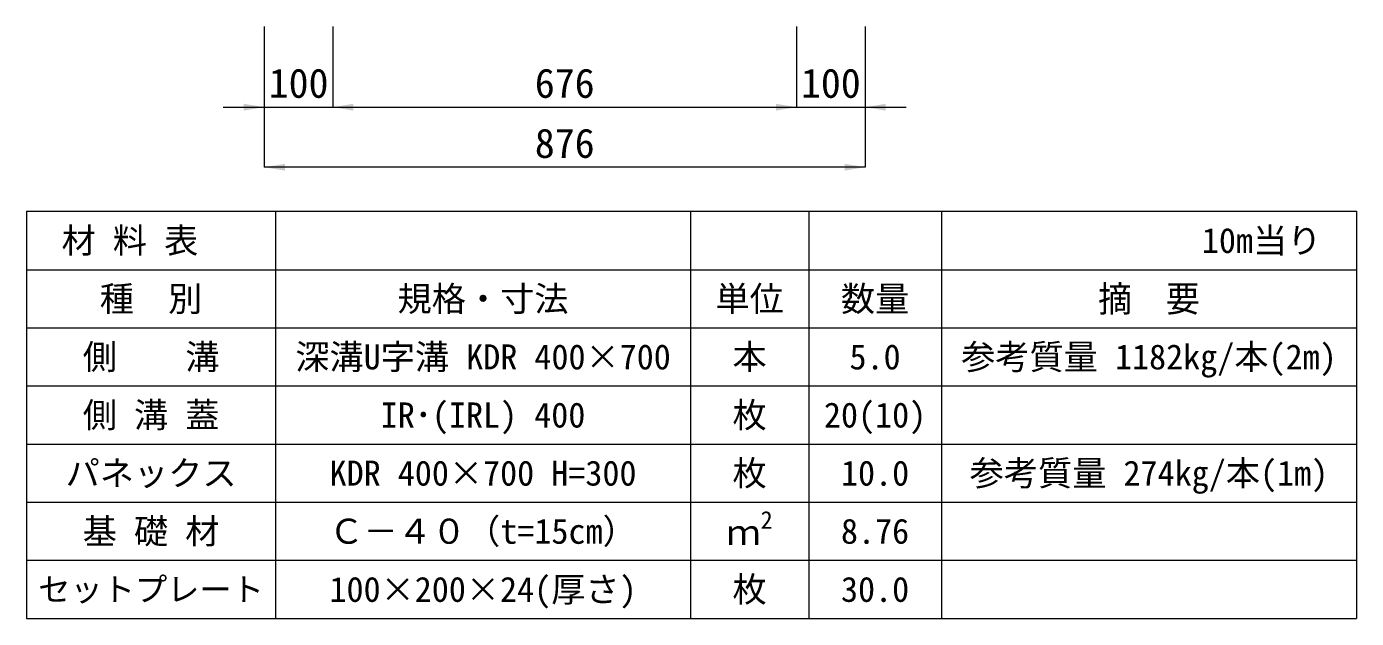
# Model space of a CAD drawing. Units: millimetres at full size. Extents: x 172874 to 217143, y 854931 to 903297.
# Drawn here: x 198173 to 200112, y 866661 to 867524 of the extents above; entities that cross this region are included whole.
import ezdxf
from ezdxf.enums import TextEntityAlignment as Align

# ---------------------------------------------------------------- set-up
doc = ezdxf.new("R2010")
doc.units = ezdxf.units.MM
doc.header["$LTSCALE"] = 20
for name, color, linetype, lineweight in [('Defpoints_3', 8, 'Continuous', 0), ('寸法・材料表', 7, 'Continuous', 13), ('寸法線', 7, 'Continuous', 13)]:
    doc.layers.add(name, color=color, linetype=linetype, lineweight=lineweight)
doc.styles.add('ＭＳ ゴシック', font='')
doc.styles.add('ＭＳ Ｐゴシック', font='')
doc.styles.get('ＭＳ ゴシック').set_extended_font_data('MS Gothic')
doc.styles.get('ＭＳ Ｐゴシック').set_extended_font_data('MS PGothic')

# ---------------------------------------------------------------- blocks, each defined once
blk = doc.blocks.new('filled_arrow')
at = {"color": 0, "linetype": 'Continuous', "lineweight": -2}
blk.add_solid([(7.5, 1.25), (0, 0), (7.5, -1.25)], dxfattribs=at)

msp = doc.modelspace()

# ---------------------------------------------------------------- linework, layer by layer
at = {"layer": 'Defpoints_3'}
for p, q in [((198173.45, 867254.4), (200112.35, 867254.4)), ((198173.45, 867254.4), (198173.45, 867169.22)), ((198536.45, 867254.4), (198536.45, 867169.22)), ((199141.45, 867254.4), (199141.45, 867169.22)), ((199313.75, 867254.4), (199313.75, 867169.22)), ((199507.35, 867254.4), (199507.35, 867169.22)), ((200112.35, 867254.4), (200112.35, 867169.22))]:
    msp.add_line(p, q, dxfattribs=at)
at = {"layer": '寸法・材料表'}
for p, q in [((198173.45, 867169.22), (200112.35, 867169.22)), ((198173.45, 867169.22), (198173.45, 866661.02)), ((198536.45, 867169.22), (198536.45, 866661.02)), ((199141.45, 867169.22), (199141.45, 866661.02)), ((199313.75, 867169.22), (199313.75, 866661.02)), ((199507.35, 867169.22), (199507.35, 866661.02)), ((200112.35, 867169.22), (200112.35, 866661.02)), ((198173.45, 867084.52), (200112.35, 867084.52)), ((198173.45, 866999.82), (200112.35, 866999.82)), ((198173.45, 866915.12), (200112.35, 866915.12)), ((198173.45, 866830.42), (200112.35, 866830.42)), ((198173.45, 866745.72), (200112.35, 866745.72)), ((198173.45, 866661.02), (200112.35, 866661.02))]:
    msp.add_line(p, q, dxfattribs=at)
at = {"layer": '寸法線'}
for p, q in [((198520.04, 867523.52), (198520.04, 867406.08)), ((198520.04, 867523.52), (198520.04, 867318.58)), ((198620.04, 867523.52), (198620.04, 867406.08)), ((198620.04, 867523.52), (198620.04, 867406.08)), ((199296.06, 867523.52), (199296.06, 867406.08)), ((199296.06, 867523.52), (199296.06, 867406.08)), ((199396.06, 867523.52), (199396.06, 867406.08)), ((199396.06, 867523.52), (199396.06, 867318.58)), ((198460.04, 867406.08), (198680.04, 867406.08)), ((198620.04, 867406.08), (199296.06, 867406.08)), ((199236.06, 867406.08), (199456.06, 867406.08)), ((199396.06, 867318.58), (198520.04, 867318.58))]:
    msp.add_line(p, q, dxfattribs=at)

# ---------------------------------------------------------------- block references
at = {"layer": '寸法線', "xscale": 4, "yscale": 4, "rotation": 180}
for p in [(198520.04, 867406.08), (199296.06, 867406.08), (199296.06, 867406.08), (199396.06, 867318.58)]:
    msp.add_blockref('filled_arrow', p, dxfattribs=at)
at = {"layer": '寸法線', "xscale": 4, "yscale": 4}
for p in [(198620.04, 867406.08), (198620.04, 867406.08), (199396.06, 867406.08), (198520.04, 867318.58)]:
    msp.add_blockref('filled_arrow', p, dxfattribs=at)

# ---------------------------------------------------------------- texts
at = {"layer": '寸法・材料表', "style": 'ＭＳ ゴシック'}
msp.add_text('\u3000材 料 表', height=36.55, dxfattribs=at).set_placement((198174.61, 867211.81), align=Align.MIDDLE_LEFT)
msp.add_text('10m当り\u3000', height=36.55, dxfattribs=at).set_placement((200111.19, 867211.81), align=Align.MIDDLE_RIGHT)
for s, height, p in [('種\u3000別', 36.55, (198354.95, 867126.87)), ('規格・寸法', 36.55, (198838.95, 867126.87)), ('単位', 36.55, (199227.6, 867126.87)), ('数量', 36.55, (199410.55, 867126.87)), ('側\u3000\u3000溝', 36.55, (198354.95, 867042.17)), ('深溝U字溝 KDR 400×700', 36.55, (198838.95, 867042.17)), ('本', 36.55, (199227.6, 867042.17)), ('5.0', 36.55, (199410.55, 867042.17)), ('参考質量 1182kg/本(2m)', 36.55, (199809.85, 867042.17)), ('側 溝 蓋', 36.55, (198354.95, 866957.47)), ('IR･(IRL) 400', 36.55, (198838.95, 866957.47)), ('枚', 36.55, (199227.6, 866957.47)), ('20(10)', 36.55, (199410.55, 866957.47)), ('パネックス', 36.55, (198354.95, 866872.77)), ('KDR 400×700 H=300', 36.55, (198838.95, 866872.77)), ('枚', 36.55, (199227.6, 866872.77)), ('10.0', 36.55, (199410.55, 866872.77)), ('参考質量 274kg/本(1m)', 36.55, (199809.85, 866872.77)), ('基 礎 材', 36.55, (198354.95, 866788.07)), ('Ｃ－４０（t=15cm）', 36.55, (198838.95, 866788.07)), ('8.76', 36.55, (199410.55, 866788.07)), ('セットプレート', 34.46, (198354.95, 866703.37)), ('100×200×24(厚さ)', 36.55, (198838.95, 866703.37)), ('枚', 36.55, (199227.6, 866703.37)), ('30.0', 36.55, (199410.55, 866703.37))]:
    msp.add_text(s, height=height, dxfattribs=at).set_placement(p, align=Align.MIDDLE_CENTER)
at = {"layer": '寸法・材料表', "style": 'ＭＳ Ｐゴシック', "width": 0.95}
msp.add_text('摘\u3000要', height=38.1, dxfattribs=at).set_placement((199809.85, 867126.87), align=Align.MIDDLE_CENTER)
at = {"layer": '寸法・材料表', "style": 'ＭＳ ゴシック'}
for s, height, p in [('2', 25.59, (199243.8, 866784.1)), ('ｍ', 36.55, (199193.95, 866757.15))]:
    msp.add_text(s, height=height, dxfattribs=at).set_placement(p, align=Align.BOTTOM_LEFT)
at = {"layer": '寸法線', "style": 'ＭＳ ゴシック'}
for s, p in [('100', (198570.04, 867441.08)), ('676', (198958.05, 867441.08)), ('100', (199346.06, 867441.08)), ('876', (198958.05, 867353.58))]:
    msp.add_text(s, height=42.72, dxfattribs=at).set_placement(p, align=Align.MIDDLE_CENTER)

doc.saveas('drawing.dxf')
